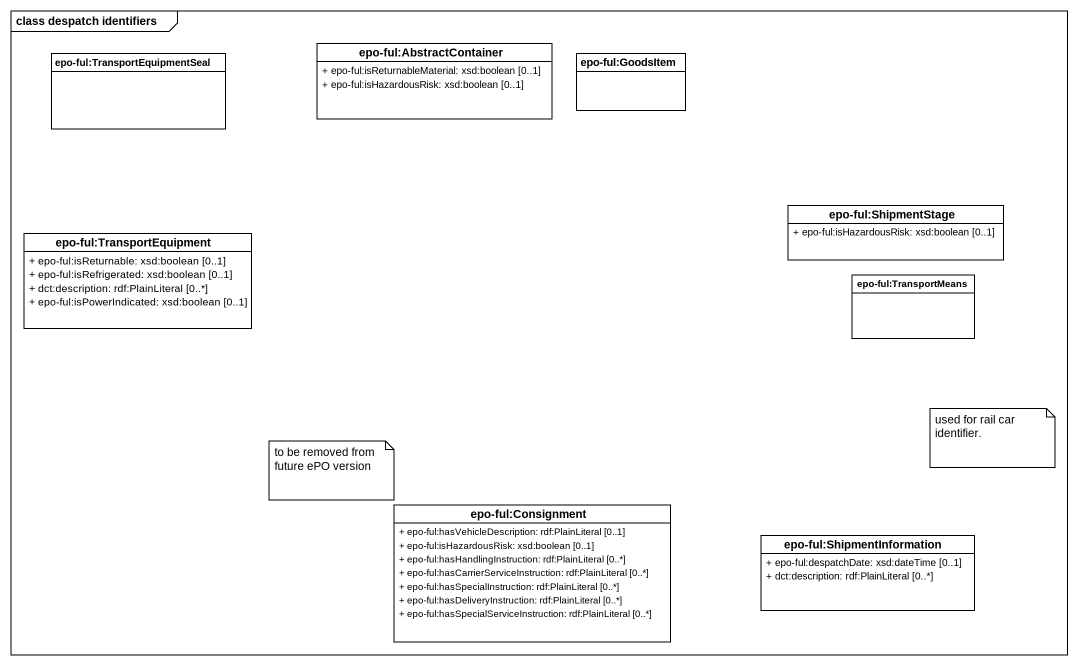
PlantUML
@startuml
mainframe class despatch identifiers
hide circle
hide empty members
skinparam classAttributeIconSize 0
class "epo-ful:TransportEquipmentSeal" as epo_ful_TransportEquipmentSe
class "epo-ful:AbstractContainer" as epo_ful_AbstractContainer {
  + epo-ful:isReturnableMaterial: xsd:boolean [0..1]
  + epo-ful:isHazardousRisk: xsd:boolean [0..1]
}
class "epo-ful:GoodsItem" as epo_ful_GoodsItem
class "epo-ful:ShipmentStage" as epo_ful_ShipmentStage {
  + epo-ful:isHazardousRisk: xsd:boolean [0..1]
}
class "epo-ful:TransportEquipment" as epo_ful_TransportEquipment {
  + epo-ful:isReturnable: xsd:boolean [0..1]
  + epo-ful:isRefrigerated: xsd:boolean [0..1]
  + dct:description: rdf:PlainLiteral [0..*]
  + epo-ful:isPowerIndicated: xsd:boolean [0..1]
}
class "epo-ful:TransportMeans" as epo_ful_TransportMeans
class "epo-ful:Consignment" as epo_ful_Consignment {
  + epo-ful:hasVehicleDescription: rdf:PlainLiteral [0..1]
  + epo-ful:isHazardousRisk: xsd:boolean [0..1]
  + epo-ful:hasHandlingInstruction: rdf:PlainLiteral [0..*]
  + epo-ful:hasCarrierServiceInstruction: rdf:PlainLiteral [0..*]
  + epo-ful:hasSpecialInstruction: rdf:PlainLiteral [0..*]
  + epo-ful:hasDeliveryInstruction: rdf:PlainLiteral [0..*]
  + epo-ful:hasSpecialServiceInstruction: rdf:PlainLiteral [0..*]
}
class "epo-ful:ShipmentInformation" as epo_ful_ShipmentInformation {
  + epo-ful:despatchDate: xsd:dateTime [0..1]
  + dct:description: rdf:PlainLiteral [0..*]
}
note as N1
  used for rail car identifier.
end note
note as N2
  to be removed from future ePO version
end note
@enduml
